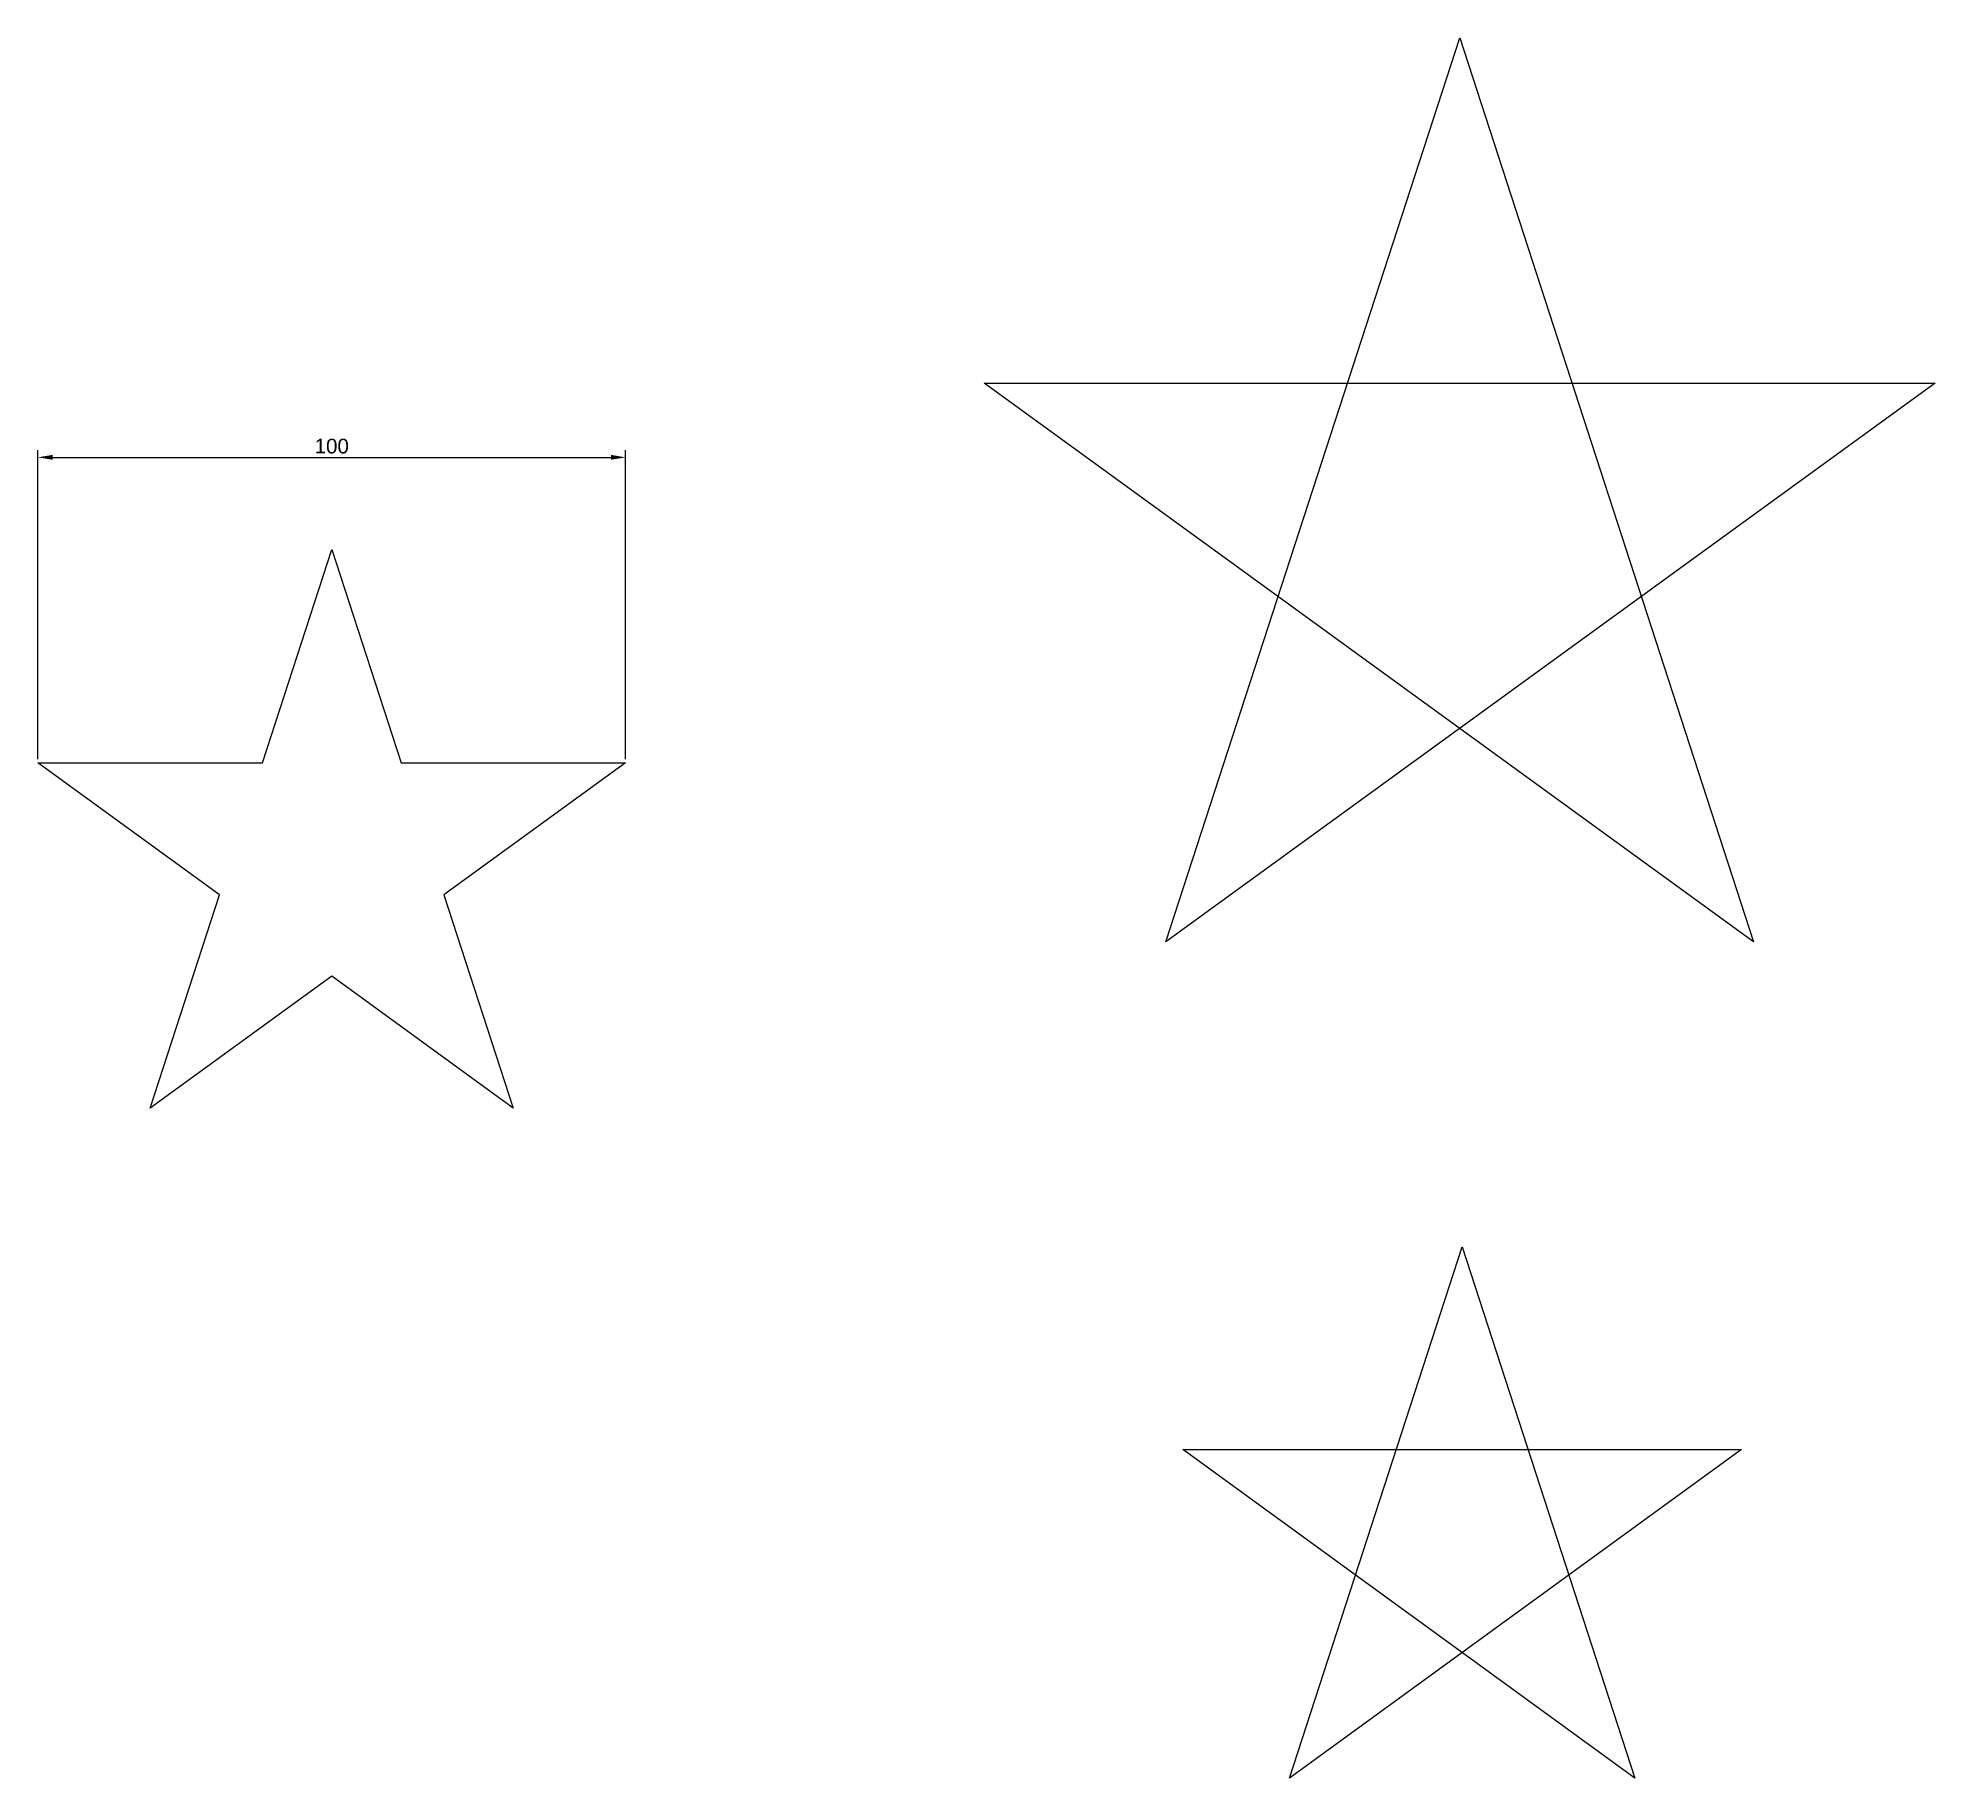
# Model space of a CAD drawing. Header units: millimetres. Extents: x -42 to 281, y -142 to 154.
import ezdxf

# ---------------------------------------------------------------- set-up
doc = ezdxf.new("R2010")
doc.units = ezdxf.units.MM
doc.header["$PDMODE"] = 3
doc.header["$PDSIZE"] = -2
doc.styles.get("Standard").update_dxf_attribs({"font": 'arial.ttf'})
doc.dimstyles.new('ISO-25', dxfattribs={"dimtxt": 2.5, "dimasz": 2.5, "dimexe": 1.25, "dimexo": 0.625, "dimtad": 1, "dimtxsty": 'Standard', "dimcen": 2.5, "dimadec": 0, "dimazin": 0, "dimtfac": 1, "dimtmove": 0, "dimatfit": 3, "dimfxl": 1, "dimarcsym": 0})

# ---------------------------------------------------------------- blocks, each defined once
blk = doc.blocks.new('*D4')
at = {"color": 0, "lineweight": -2, "transparency": 16777216}
for p, q in [((-41.96, 31.11), (-41.96, 83.74)), ((-39.46, 82.49), (55.54, 82.49)), ((58.04, 31.11), (58.04, 83.74))]:
    blk.add_line(p, q, dxfattribs=at)
at = {"color": 0, "transparency": 16777216}
for points in [[(-39.46, 82.91), (-39.46, 82.08), (-41.96, 82.49)], [(55.54, 82.91), (55.54, 82.08), (58.04, 82.49)]]:
    blk.add_solid(points, dxfattribs=at)
at = {"layer": 'Defpoints', "color": 0, "transparency": 16777216}
for p in [(58.04, 82.49), (-41.96, 30.49), (58.04, 30.49)]:
    blk.add_point(p, dxfattribs=at)
at = {"color": 0, "transparency": 16777216, "insert": (8.04, 84.39), "char_height": 2.5, "attachment_point": 5}
blk.add_mtext('100', dxfattribs=at)

msp = doc.modelspace()

# ---------------------------------------------------------------- linework, layer by layer
for p, q in [((150, 0), (200, 153.884)), ((200, 153.884), (250, 0)), ((250, 0), (119.098, 95.106)), ((119.098, 95.106), (280.902, 95.106)), ((280.902, 95.106), (150, 0)), ((-3.767, 30.488), (8.037, 66.815)), ((8.037, 66.815), (19.84, 30.488)), ((-41.963, 30.488), (-3.767, 30.488)), ((-11.062, 8.037), (-41.963, 30.488)), ((19.84, 30.488), (58.037, 30.488)), ((58.037, 30.488), (27.135, 8.037)), ((-22.865, -28.29), (-11.062, 8.037)), ((27.135, 8.037), (38.938, -28.29)), ((8.037, -5.839), (-22.865, -28.29)), ((38.938, -28.29), (8.037, -5.839)), ((171.032, -142.326), (200.421, -51.875)), ((200.421, -51.875), (229.81, -142.326)), ((229.81, -142.326), (152.868, -86.424)), ((152.868, -86.424), (247.974, -86.424)), ((247.974, -86.424), (171.032, -142.326))]:
    msp.add_line(p, q)

# ---------------------------------------------------------------- dimensions: what is measured, and where the dimension line sits
dim = msp.add_linear_dim(base=(58.037, 82.493), p1=(-41.963, 30.488), p2=(58.037, 30.488), dimstyle='ISO-25')
dim.commit()
dim.dimension.update_dxf_attribs({"geometry": '*D4', "text_midpoint": (8.037, 84.394)})

doc.saveas('drawing.dxf')
